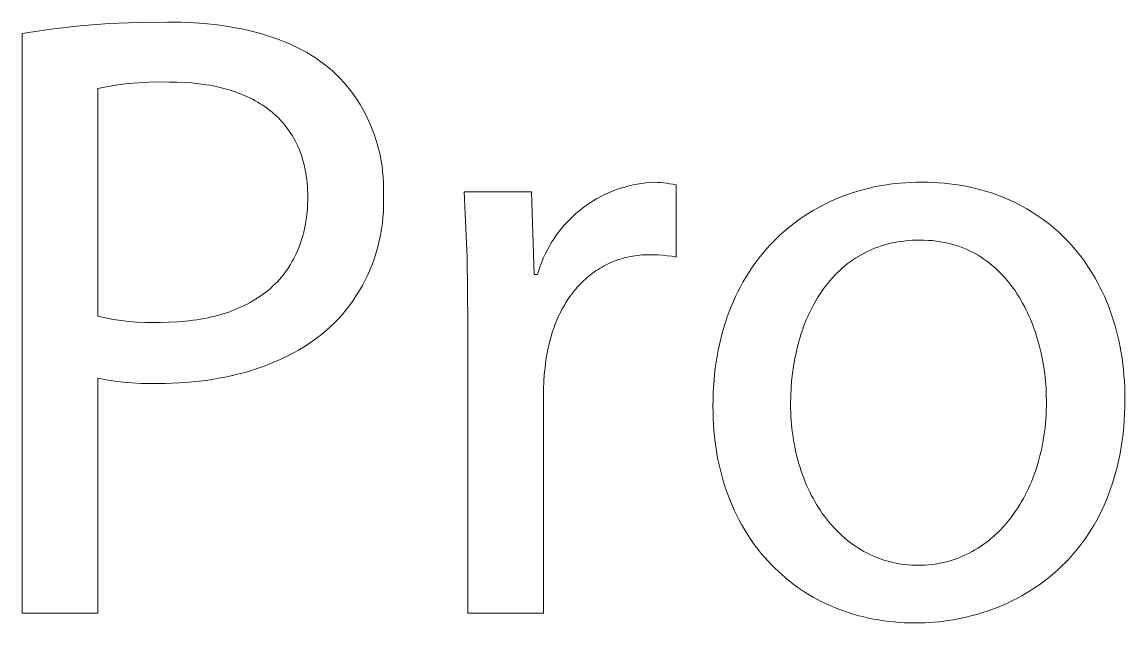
# Model space of a CAD drawing. Header units: millimetres. Extents: x 974 to 5700, y -47 to 3256.
# Drawn here: x 4196.1 to 4256.1, y 32 to 64.7 of the extents above; entities that cross this region are included whole.
import ezdxf

# ---------------------------------------------------------------- set-up
doc = ezdxf.new("R2010")
doc.units = ezdxf.units.MM
doc.header["$MEASUREMENT"] = 0
doc.layers.add('Domyślny', color=7, linetype='Continuous', true_color=0x000000)

msp = doc.modelspace()

# ---------------------------------------------------------------- linework, layer by layer
at = {"layer": 'Domyślny', "color": 18, "lineweight": 15, "true_color": 0x000000}
for p, q in [((4196.139, 64.09), (4197.709, 64.319)), ((4197.709, 64.319), (4199.286, 64.494)), ((4199.286, 64.494), (4200.868, 64.617)), ((4200.868, 64.617), (4202.453, 64.687)), ((4202.453, 64.687), (4204.04, 64.704)), ((4204.04, 64.704), (4204.789, 64.693)), ((4204.789, 64.693), (4205.512, 64.66)), ((4205.512, 64.66), (4206.21, 64.605)), ((4206.21, 64.605), (4206.549, 64.569)), ((4206.549, 64.569), (4206.883, 64.528)), ((4206.883, 64.528), (4207.209, 64.482)), ((4207.209, 64.482), (4207.53, 64.43)), ((4207.53, 64.43), (4207.844, 64.373)), ((4207.844, 64.373), (4208.152, 64.312)), ((4208.152, 64.312), (4208.454, 64.245)), ((4208.454, 64.245), (4208.749, 64.173)), ((4208.749, 64.173), (4209.038, 64.096)), ((4196.139, 32.58), (4196.139, 64.09)), ((4209.038, 64.096), (4209.321, 64.014)), ((4209.321, 64.014), (4209.597, 63.927)), ((4209.597, 63.927), (4209.867, 63.835)), ((4209.867, 63.835), (4210.131, 63.738)), ((4210.131, 63.738), (4210.389, 63.637)), ((4210.389, 63.637), (4210.641, 63.53)), ((4210.641, 63.53), (4210.886, 63.42)), ((4210.886, 63.42), (4211.125, 63.304)), ((4211.125, 63.304), (4211.358, 63.184)), ((4211.358, 63.184), (4211.584, 63.059)), ((4211.584, 63.059), (4211.804, 62.929)), ((4211.804, 62.929), (4212.018, 62.795)), ((4212.018, 62.795), (4212.226, 62.657)), ((4212.226, 62.657), (4212.428, 62.514)), ((4212.428, 62.514), (4212.624, 62.367)), ((4212.624, 62.367), (4212.813, 62.216)), ((4212.813, 62.216), (4212.996, 62.06)), ((4212.996, 62.06), (4213.211, 61.854)), ((4213.211, 61.854), (4213.419, 61.64)), ((4200.796, 61.203), (4200.247, 61.1)), ((4201.348, 61.289), (4200.796, 61.203)), ((4201.903, 61.357), (4201.348, 61.289)), ((4202.459, 61.406), (4201.903, 61.357)), ((4203.017, 61.438), (4202.459, 61.406)), ((4203.576, 61.451), (4203.017, 61.438)), ((4204.135, 61.446), (4203.576, 61.451)), ((4204.555, 61.44), (4204.135, 61.446)), ((4204.966, 61.422), (4204.555, 61.44)), ((4205.368, 61.392), (4204.966, 61.422)), ((4205.759, 61.351), (4205.368, 61.392)), ((4206.141, 61.297), (4205.759, 61.351)), ((4206.328, 61.265), (4206.141, 61.297)), ((4206.512, 61.231), (4206.328, 61.265)), ((4206.694, 61.193), (4206.512, 61.231)), ((4206.873, 61.153), (4206.694, 61.193)), ((4207.049, 61.109), (4206.873, 61.153)), ((4213.419, 61.64), (4213.62, 61.42)), ((4213.62, 61.42), (4213.813, 61.192)), ((4213.813, 61.192), (4213.997, 60.958)), ((4200.247, 61.1), (4200.247, 48.713)), ((4207.222, 61.063), (4207.049, 61.109)), ((4207.393, 61.013), (4207.222, 61.063)), ((4207.561, 60.961), (4207.393, 61.013)), ((4207.726, 60.905), (4207.561, 60.961)), ((4207.888, 60.846), (4207.726, 60.905)), ((4208.047, 60.785), (4207.888, 60.846)), ((4208.204, 60.72), (4208.047, 60.785)), ((4208.357, 60.652), (4208.204, 60.72)), ((4208.507, 60.581), (4208.357, 60.652)), ((4208.654, 60.507), (4208.507, 60.581)), ((4213.997, 60.958), (4214.174, 60.718)), ((4214.174, 60.718), (4214.343, 60.472)), ((4208.798, 60.43), (4208.654, 60.507)), ((4208.939, 60.35), (4208.798, 60.43)), ((4209.077, 60.267), (4208.939, 60.35)), ((4209.212, 60.181), (4209.077, 60.267)), ((4209.343, 60.091), (4209.212, 60.181)), ((4209.471, 59.999), (4209.343, 60.091)), ((4209.596, 59.904), (4209.471, 59.999)), ((4214.343, 60.472), (4214.502, 60.22)), ((4214.502, 60.22), (4214.653, 59.963)), ((4214.653, 59.963), (4214.795, 59.701)), ((4209.718, 59.805), (4209.596, 59.904)), ((4209.836, 59.703), (4209.718, 59.805)), ((4209.951, 59.599), (4209.836, 59.703)), ((4210.062, 59.491), (4209.951, 59.599)), ((4210.17, 59.38), (4210.062, 59.491)), ((4210.274, 59.266), (4210.17, 59.38)), ((4214.795, 59.701), (4214.928, 59.434)), ((4214.928, 59.434), (4215.052, 59.163)), ((4210.375, 59.149), (4210.274, 59.266)), ((4210.473, 59.028), (4210.375, 59.149)), ((4210.567, 58.905), (4210.473, 59.028)), ((4210.657, 58.778), (4210.567, 58.905)), ((4210.743, 58.649), (4210.657, 58.778)), ((4215.052, 59.163), (4215.166, 58.888)), ((4215.166, 58.888), (4215.271, 58.609)), ((4210.826, 58.516), (4210.743, 58.649)), ((4210.905, 58.38), (4210.826, 58.516)), ((4210.981, 58.241), (4210.905, 58.38)), ((4211.052, 58.099), (4210.981, 58.241)), ((4215.271, 58.609), (4215.366, 58.326)), ((4215.366, 58.326), (4215.452, 58.04)), ((4211.12, 57.953), (4211.052, 58.099)), ((4211.184, 57.805), (4211.12, 57.953)), ((4211.244, 57.653), (4211.184, 57.805)), ((4211.3, 57.498), (4211.244, 57.653)), ((4215.452, 58.04), (4215.527, 57.752)), ((4215.527, 57.752), (4215.592, 57.461)), ((4211.352, 57.341), (4211.3, 57.498)), ((4211.4, 57.179), (4211.352, 57.341)), ((4211.445, 57.015), (4211.4, 57.179)), ((4211.485, 56.848), (4211.445, 57.015)), ((4215.592, 57.461), (4215.648, 57.168)), ((4215.648, 57.168), (4215.693, 56.873)), ((4211.521, 56.677), (4211.485, 56.848)), ((4211.553, 56.503), (4211.521, 56.677)), ((4211.58, 56.326), (4211.553, 56.503)), ((4211.604, 56.146), (4211.58, 56.326)), ((4215.693, 56.873), (4215.728, 56.577)), ((4215.728, 56.577), (4215.753, 56.28)), ((4211.623, 55.963), (4211.604, 56.146)), ((4211.638, 55.776), (4211.623, 55.963)), ((4211.649, 55.587), (4211.638, 55.776)), ((4215.753, 56.28), (4215.768, 55.983)), ((4215.768, 55.983), (4215.772, 55.684)), ((4228.653, 55.671), (4228.877, 55.738)), ((4228.877, 55.738), (4229.103, 55.798)), ((4229.103, 55.798), (4229.33, 55.85)), ((4229.33, 55.85), (4229.559, 55.895)), ((4229.559, 55.895), (4229.79, 55.931)), ((4229.79, 55.931), (4230.022, 55.96)), ((4230.022, 55.96), (4230.254, 55.981)), ((4230.254, 55.981), (4230.487, 55.994)), ((4230.487, 55.994), (4230.657, 55.989)), ((4230.657, 55.989), (4230.827, 55.98)), ((4230.827, 55.98), (4230.997, 55.964)), ((4230.997, 55.964), (4231.166, 55.944)), ((4231.166, 55.944), (4231.334, 55.919)), ((4231.334, 55.919), (4231.501, 55.888)), ((4231.501, 55.888), (4231.668, 55.852)), ((4231.668, 55.852), (4231.668, 51.933)), ((4242.164, 55.679), (4242.438, 55.74)), ((4242.438, 55.74), (4242.716, 55.795)), ((4242.716, 55.795), (4242.995, 55.844)), ((4242.995, 55.844), (4243.278, 55.886)), ((4243.278, 55.886), (4243.562, 55.922)), ((4243.562, 55.922), (4243.85, 55.951)), ((4243.85, 55.951), (4244.139, 55.974)), ((4244.139, 55.974), (4244.431, 55.99)), ((4244.431, 55.99), (4244.724, 56)), ((4244.724, 56), (4245.02, 56.003)), ((4245.02, 56.003), (4245.327, 56)), ((4245.327, 56), (4245.63, 55.989)), ((4245.63, 55.989), (4245.931, 55.972)), ((4245.931, 55.972), (4246.228, 55.948)), ((4246.228, 55.948), (4246.522, 55.917)), ((4246.522, 55.917), (4246.812, 55.879)), ((4246.812, 55.879), (4247.099, 55.835)), ((4247.099, 55.835), (4247.383, 55.784)), ((4247.383, 55.784), (4247.663, 55.727)), ((4247.663, 55.727), (4247.939, 55.663)), ((4211.656, 55.394), (4211.649, 55.587)), ((4211.658, 55.197), (4211.656, 55.394)), ((4211.656, 54.992), (4211.658, 55.197)), ((4215.772, 55.684), (4215.766, 55.386)), ((4215.766, 55.386), (4215.777, 55.063)), ((4220.316, 51.903), (4220.162, 55.474)), ((4220.162, 55.474), (4223.814, 55.474)), ((4223.814, 55.474), (4223.955, 50.989)), ((4227.372, 55.11), (4227.577, 55.221)), ((4227.577, 55.221), (4227.786, 55.326)), ((4227.786, 55.326), (4227.998, 55.423)), ((4227.998, 55.423), (4228.214, 55.513)), ((4228.214, 55.513), (4228.432, 55.595)), ((4228.432, 55.595), (4228.653, 55.671)), ((4240.324, 55.075), (4240.577, 55.18)), ((4240.577, 55.18), (4240.834, 55.279)), ((4240.834, 55.279), (4241.094, 55.371)), ((4241.094, 55.371), (4241.357, 55.457)), ((4241.357, 55.457), (4241.623, 55.537)), ((4241.623, 55.537), (4241.892, 55.611)), ((4241.892, 55.611), (4242.164, 55.679)), ((4247.939, 55.663), (4248.212, 55.592)), ((4248.212, 55.592), (4248.481, 55.516)), ((4248.481, 55.516), (4248.746, 55.433)), ((4248.746, 55.433), (4249.008, 55.343)), ((4249.008, 55.343), (4249.266, 55.248)), ((4249.266, 55.248), (4249.519, 55.146)), ((4249.519, 55.146), (4249.769, 55.039)), ((4211.623, 54.395), (4211.638, 54.591)), ((4211.638, 54.591), (4211.649, 54.79)), ((4211.649, 54.79), (4211.656, 54.992)), ((4215.778, 54.738), (4215.766, 54.415)), ((4215.777, 55.063), (4215.778, 54.738)), ((4226.41, 54.451), (4226.593, 54.596)), ((4226.593, 54.596), (4226.781, 54.734)), ((4226.781, 54.734), (4226.974, 54.866)), ((4226.974, 54.866), (4227.171, 54.991)), ((4227.171, 54.991), (4227.372, 55.11)), ((4239.109, 54.461), (4239.344, 54.596)), ((4239.344, 54.596), (4239.584, 54.725)), ((4239.584, 54.725), (4239.827, 54.848)), ((4239.827, 54.848), (4240.074, 54.965)), ((4240.074, 54.965), (4240.324, 55.075)), ((4249.769, 55.039), (4250.015, 54.925)), ((4250.015, 54.925), (4250.257, 54.805)), ((4250.257, 54.805), (4250.494, 54.68)), ((4250.494, 54.68), (4250.728, 54.548)), ((4250.728, 54.548), (4250.957, 54.411)), ((4211.55, 53.824), (4211.579, 54.011)), ((4211.579, 54.011), (4211.603, 54.201)), ((4211.603, 54.201), (4211.623, 54.395)), ((4215.744, 54.091), (4215.711, 53.769)), ((4215.766, 54.415), (4215.744, 54.091)), ((4225.729, 53.813), (4225.891, 53.981)), ((4225.891, 53.981), (4226.058, 54.144)), ((4226.058, 54.144), (4226.231, 54.3)), ((4226.231, 54.3), (4226.41, 54.451)), ((4238.204, 53.863), (4238.424, 54.022)), ((4238.424, 54.022), (4238.649, 54.174)), ((4238.649, 54.174), (4238.877, 54.321)), ((4238.877, 54.321), (4239.109, 54.461)), ((4250.957, 54.411), (4251.182, 54.269)), ((4251.182, 54.269), (4251.402, 54.12)), ((4251.402, 54.12), (4251.618, 53.966)), ((4251.618, 53.966), (4251.83, 53.806)), ((4211.44, 53.28), (4211.481, 53.458)), ((4211.481, 53.458), (4211.518, 53.639)), ((4211.518, 53.639), (4211.55, 53.824)), ((4215.666, 53.448), (4215.611, 53.129)), ((4215.711, 53.769), (4215.666, 53.448)), ((4225.279, 53.277), (4225.423, 53.46)), ((4225.423, 53.46), (4225.573, 53.639)), ((4225.573, 53.639), (4225.729, 53.813)), ((4237.366, 53.172), (4237.569, 53.354)), ((4237.569, 53.354), (4237.776, 53.529)), ((4237.776, 53.529), (4237.988, 53.699)), ((4237.988, 53.699), (4238.204, 53.863)), ((4251.83, 53.806), (4252.037, 53.641)), ((4252.037, 53.641), (4252.24, 53.471)), ((4252.24, 53.471), (4252.438, 53.295)), ((4211.234, 52.597), (4211.291, 52.763)), ((4211.291, 52.763), (4211.345, 52.932)), ((4211.345, 52.932), (4211.395, 53.104)), ((4211.395, 53.104), (4211.44, 53.28)), ((4215.544, 52.812), (4215.467, 52.497)), ((4215.611, 53.129), (4215.544, 52.812)), ((4224.885, 52.697), (4225.01, 52.895)), ((4225.01, 52.895), (4225.141, 53.088)), ((4225.141, 53.088), (4225.279, 53.277)), ((4236.783, 52.594), (4236.973, 52.792)), ((4236.973, 52.792), (4237.167, 52.985)), ((4237.167, 52.985), (4237.366, 53.172)), ((4243.617, 52.74), (4243.413, 52.699)), ((4243.825, 52.775), (4243.617, 52.74)), ((4244.037, 52.803), (4243.825, 52.775)), ((4244.253, 52.826), (4244.037, 52.803)), ((4244.473, 52.842), (4244.253, 52.826)), ((4244.697, 52.852), (4244.473, 52.842)), ((4244.925, 52.855), (4244.697, 52.852)), ((4245.154, 52.852), (4244.925, 52.855)), ((4245.378, 52.841), (4245.154, 52.852)), ((4245.599, 52.824), (4245.378, 52.841)), ((4245.814, 52.799), (4245.599, 52.824)), ((4246.026, 52.768), (4245.814, 52.799)), ((4246.233, 52.731), (4246.026, 52.768)), ((4246.436, 52.687), (4246.233, 52.731)), ((4252.438, 53.295), (4252.631, 53.114)), ((4252.631, 53.114), (4252.82, 52.927)), ((4252.82, 52.927), (4253.004, 52.735)), ((4253.004, 52.735), (4253.183, 52.539)), ((4211.036, 52.116), (4211.106, 52.273)), ((4211.106, 52.273), (4211.172, 52.433)), ((4211.172, 52.433), (4211.234, 52.597)), ((4215.378, 52.185), (4215.279, 51.877)), ((4215.467, 52.497), (4215.378, 52.185)), ((4224.553, 52.081), (4224.657, 52.29)), ((4224.657, 52.29), (4224.768, 52.496)), ((4224.768, 52.496), (4224.885, 52.697)), ((4236.244, 51.966), (4236.419, 52.181)), ((4236.419, 52.181), (4236.599, 52.39)), ((4236.599, 52.39), (4236.783, 52.594)), ((4241.923, 52.169), (4241.754, 52.079)), ((4242.096, 52.254), (4241.923, 52.169)), ((4242.272, 52.334), (4242.096, 52.254)), ((4242.453, 52.408), (4242.272, 52.334)), ((4242.637, 52.478), (4242.453, 52.408)), ((4242.825, 52.541), (4242.637, 52.478)), ((4243.017, 52.6), (4242.825, 52.541)), ((4243.213, 52.652), (4243.017, 52.6)), ((4243.413, 52.699), (4243.213, 52.652)), ((4246.635, 52.637), (4246.436, 52.687)), ((4246.829, 52.581), (4246.635, 52.637)), ((4247.02, 52.518), (4246.829, 52.581)), ((4247.206, 52.45), (4247.02, 52.518)), ((4247.388, 52.377), (4247.206, 52.45)), ((4247.566, 52.297), (4247.388, 52.377)), ((4247.74, 52.213), (4247.566, 52.297)), ((4247.91, 52.123), (4247.74, 52.213)), ((4253.183, 52.539), (4253.357, 52.337)), ((4253.357, 52.337), (4253.526, 52.13)), ((4253.526, 52.13), (4253.691, 51.918)), ((4210.716, 51.519), (4210.802, 51.664)), ((4210.802, 51.664), (4210.884, 51.812)), ((4210.884, 51.812), (4210.962, 51.962)), ((4210.962, 51.962), (4211.036, 52.116)), ((4215.17, 51.572), (4215.05, 51.271)), ((4215.279, 51.877), (4215.17, 51.572)), ((4220.351, 48.329), (4220.316, 51.903)), ((4224.285, 51.434), (4224.367, 51.652)), ((4224.367, 51.652), (4224.457, 51.868)), ((4224.457, 51.868), (4224.553, 52.081)), ((4227.982, 51.564), (4227.87, 51.509)), ((4228.095, 51.616), (4227.982, 51.564)), ((4228.21, 51.666), (4228.095, 51.616)), ((4228.326, 51.712), (4228.21, 51.666)), ((4228.443, 51.756), (4228.326, 51.712)), ((4228.562, 51.797), (4228.443, 51.756)), ((4228.683, 51.835), (4228.562, 51.797)), ((4228.805, 51.87), (4228.683, 51.835)), ((4228.928, 51.902), (4228.805, 51.87)), ((4229.053, 51.932), (4228.928, 51.902)), ((4229.179, 51.958), (4229.053, 51.932)), ((4229.306, 51.982), (4229.179, 51.958)), ((4229.435, 52.002), (4229.306, 51.982)), ((4229.565, 52.019), (4229.435, 52.002)), ((4229.697, 52.033), (4229.565, 52.019)), ((4229.83, 52.045), (4229.697, 52.033)), ((4229.964, 52.053), (4229.83, 52.045)), ((4230.099, 52.057), (4229.964, 52.053)), ((4230.236, 52.059), (4230.099, 52.057)), ((4230.476, 52.057), (4230.236, 52.059)), ((4230.715, 52.047), (4230.476, 52.057)), ((4230.955, 52.03), (4230.715, 52.047)), ((4231.193, 52.005), (4230.955, 52.03)), ((4231.431, 51.973), (4231.193, 52.005)), ((4231.668, 51.933), (4231.431, 51.973)), ((4235.908, 51.519), (4236.073, 51.745)), ((4236.073, 51.745), (4236.244, 51.966)), ((4240.968, 51.558), (4240.822, 51.44)), ((4241.118, 51.671), (4240.968, 51.558)), ((4241.271, 51.78), (4241.118, 51.671)), ((4241.428, 51.885), (4241.271, 51.78)), ((4241.589, 51.984), (4241.428, 51.885)), ((4241.754, 52.079), (4241.589, 51.984)), ((4248.076, 52.028), (4247.91, 52.123)), ((4248.238, 51.927), (4248.076, 52.028)), ((4248.396, 51.822), (4248.238, 51.927)), ((4248.55, 51.713), (4248.396, 51.822)), ((4248.7, 51.598), (4248.55, 51.713)), ((4248.846, 51.479), (4248.7, 51.598)), ((4253.691, 51.918), (4253.85, 51.701)), ((4253.85, 51.701), (4254.004, 51.48)), ((4210.229, 50.843), (4210.334, 50.972)), ((4210.334, 50.972), (4210.435, 51.104)), ((4210.435, 51.104), (4210.533, 51.24)), ((4210.533, 51.24), (4210.627, 51.378)), ((4210.627, 51.378), (4210.716, 51.519)), ((4214.919, 50.974), (4214.779, 50.682)), ((4215.05, 51.271), (4214.919, 50.974)), ((4223.955, 50.989), (4224.144, 50.989)), ((4224.144, 50.989), (4224.211, 51.212)), ((4224.211, 51.212), (4224.285, 51.434)), ((4227.034, 50.977), (4226.937, 50.899)), ((4227.133, 51.052), (4227.034, 50.977)), ((4227.233, 51.125), (4227.133, 51.052)), ((4227.335, 51.196), (4227.233, 51.125)), ((4227.439, 51.264), (4227.335, 51.196)), ((4227.545, 51.329), (4227.439, 51.264)), ((4227.652, 51.392), (4227.545, 51.329)), ((4227.76, 51.452), (4227.652, 51.392)), ((4227.87, 51.509), (4227.76, 51.452)), ((4235.444, 50.809), (4235.594, 51.051)), ((4235.594, 51.051), (4235.749, 51.288)), ((4235.749, 51.288), (4235.908, 51.519)), ((4240.275, 50.928), (4240.148, 50.79)), ((4240.406, 51.062), (4240.275, 50.928)), ((4240.541, 51.192), (4240.406, 51.062)), ((4240.68, 51.318), (4240.541, 51.192)), ((4240.822, 51.44), (4240.68, 51.318)), ((4248.989, 51.356), (4248.846, 51.479)), ((4249.127, 51.229), (4248.989, 51.356)), ((4249.262, 51.097), (4249.127, 51.229)), ((4249.392, 50.962), (4249.262, 51.097)), ((4249.52, 50.823), (4249.392, 50.962)), ((4254.004, 51.48), (4254.153, 51.254)), ((4254.153, 51.254), (4254.297, 51.022)), ((4254.297, 51.022), (4254.436, 50.787)), ((4209.647, 50.247), (4209.771, 50.36)), ((4209.771, 50.36), (4209.891, 50.476)), ((4209.891, 50.476), (4210.007, 50.595)), ((4210.007, 50.595), (4210.12, 50.718)), ((4210.12, 50.718), (4210.229, 50.843)), ((4214.628, 50.395), (4214.468, 50.114)), ((4214.779, 50.682), (4214.628, 50.395)), ((4226.388, 50.382), (4226.303, 50.288)), ((4226.475, 50.474), (4226.388, 50.382)), ((4226.564, 50.564), (4226.475, 50.474)), ((4226.655, 50.651), (4226.564, 50.564)), ((4226.747, 50.736), (4226.655, 50.651)), ((4226.841, 50.819), (4226.747, 50.736)), ((4226.937, 50.899), (4226.841, 50.819)), ((4235.162, 50.308), (4235.301, 50.561)), ((4235.301, 50.561), (4235.444, 50.809)), ((4239.788, 50.354), (4239.675, 50.201)), ((4239.904, 50.503), (4239.788, 50.354)), ((4240.024, 50.648), (4239.904, 50.503)), ((4240.148, 50.79), (4240.024, 50.648)), ((4249.643, 50.68), (4249.52, 50.823)), ((4249.762, 50.534), (4249.643, 50.68)), ((4249.878, 50.384), (4249.762, 50.534)), ((4249.991, 50.231), (4249.878, 50.384)), ((4254.436, 50.787), (4254.569, 50.546)), ((4254.569, 50.546), (4254.697, 50.302)), ((4208.828, 49.637), (4208.973, 49.731)), ((4208.973, 49.731), (4209.115, 49.827)), ((4209.115, 49.827), (4209.254, 49.927)), ((4209.254, 49.927), (4209.388, 50.031)), ((4209.388, 50.031), (4209.519, 50.137)), ((4209.519, 50.137), (4209.647, 50.247)), ((4214.298, 49.838), (4214.118, 49.568)), ((4214.468, 50.114), (4214.298, 49.838)), ((4225.904, 49.784), (4225.829, 49.677)), ((4225.98, 49.889), (4225.904, 49.784)), ((4226.058, 49.992), (4225.98, 49.889)), ((4226.138, 50.093), (4226.058, 49.992)), ((4226.22, 50.191), (4226.138, 50.093)), ((4226.303, 50.288), (4226.22, 50.191)), ((4234.78, 49.518), (4234.902, 49.786)), ((4234.902, 49.786), (4235.029, 50.05)), ((4235.029, 50.05), (4235.162, 50.308)), ((4239.46, 49.887), (4239.358, 49.725)), ((4239.566, 50.046), (4239.46, 49.887)), ((4239.675, 50.201), (4239.566, 50.046)), ((4250.099, 50.075), (4249.991, 50.231)), ((4250.204, 49.916), (4250.099, 50.075)), ((4250.305, 49.754), (4250.204, 49.916)), ((4250.403, 49.59), (4250.305, 49.754)), ((4254.697, 50.302), (4254.819, 50.052)), ((4254.819, 50.052), (4254.936, 49.799)), ((4254.936, 49.799), (4255.048, 49.54)), ((4207.714, 49.075), (4207.883, 49.146)), ((4207.883, 49.146), (4208.049, 49.219)), ((4208.049, 49.219), (4208.212, 49.296)), ((4208.212, 49.296), (4208.371, 49.377)), ((4208.371, 49.377), (4208.527, 49.46)), ((4208.527, 49.46), (4208.679, 49.547)), ((4208.679, 49.547), (4208.828, 49.637)), ((4213.93, 49.304), (4213.732, 49.048)), ((4214.118, 49.568), (4213.93, 49.304)), ((4225.551, 49.228), (4225.486, 49.111)), ((4225.617, 49.344), (4225.551, 49.228)), ((4225.686, 49.457), (4225.617, 49.344)), ((4225.757, 49.568), (4225.686, 49.457)), ((4225.829, 49.677), (4225.757, 49.568)), ((4234.555, 48.965), (4234.665, 49.244)), ((4234.665, 49.244), (4234.78, 49.518)), ((4239.074, 49.223), (4238.986, 49.05)), ((4239.165, 49.393), (4239.074, 49.223)), ((4239.26, 49.561), (4239.165, 49.393)), ((4239.358, 49.725), (4239.26, 49.561)), ((4250.497, 49.422), (4250.403, 49.59)), ((4250.588, 49.253), (4250.497, 49.422)), ((4250.675, 49.081), (4250.588, 49.253)), ((4255.048, 49.54), (4255.154, 49.278)), ((4255.154, 49.278), (4255.254, 49.011)), ((4200.247, 48.713), (4200.667, 48.623)), ((4200.667, 48.623), (4201.091, 48.547)), ((4201.091, 48.547), (4201.516, 48.485)), ((4205.637, 48.524), (4205.841, 48.557)), ((4205.841, 48.557), (4206.043, 48.594)), ((4206.043, 48.594), (4206.241, 48.634)), ((4206.241, 48.634), (4206.437, 48.677)), ((4206.437, 48.677), (4206.629, 48.724)), ((4206.629, 48.724), (4206.818, 48.774)), ((4206.818, 48.774), (4207.003, 48.827)), ((4207.003, 48.827), (4207.186, 48.884)), ((4207.186, 48.884), (4207.365, 48.945)), ((4207.365, 48.945), (4207.541, 49.008)), ((4207.541, 49.008), (4207.714, 49.075)), ((4213.311, 48.555), (4213.102, 48.343)), ((4213.526, 48.798), (4213.311, 48.555)), ((4213.732, 49.048), (4213.526, 48.798)), ((4225.246, 48.625), (4225.19, 48.498)), ((4225.303, 48.749), (4225.246, 48.625)), ((4225.362, 48.872), (4225.303, 48.749)), ((4225.423, 48.993), (4225.362, 48.872)), ((4225.486, 49.111), (4225.423, 48.993)), ((4234.353, 48.391), (4234.451, 48.681)), ((4234.451, 48.681), (4234.555, 48.965)), ((4238.821, 48.696), (4238.744, 48.516)), ((4238.902, 48.874), (4238.821, 48.696)), ((4238.986, 49.05), (4238.902, 48.874)), ((4250.759, 48.907), (4250.675, 49.081)), ((4250.839, 48.731), (4250.759, 48.907)), ((4250.915, 48.553), (4250.839, 48.731)), ((4250.989, 48.373), (4250.915, 48.553)), ((4255.254, 49.011), (4255.349, 48.74)), ((4255.349, 48.74), (4255.438, 48.465)), ((4201.516, 48.485), (4201.944, 48.437)), ((4201.944, 48.437), (4202.373, 48.402)), ((4202.373, 48.402), (4202.802, 48.381)), ((4202.802, 48.381), (4203.232, 48.375)), ((4203.232, 48.375), (4203.662, 48.382)), ((4203.662, 48.382), (4204.121, 48.389)), ((4204.121, 48.389), (4204.569, 48.41)), ((4204.569, 48.41), (4205.005, 48.445)), ((4205.005, 48.445), (4205.219, 48.468)), ((4205.219, 48.468), (4205.429, 48.494)), ((4205.429, 48.494), (4205.637, 48.524)), ((4212.66, 47.938), (4212.429, 47.745)), ((4212.885, 48.137), (4212.66, 47.938)), ((4213.102, 48.343), (4212.885, 48.137)), ((4220.351, 32.573), (4220.351, 48.329)), ((4224.991, 47.976), (4224.946, 47.841)), ((4225.037, 48.109), (4224.991, 47.976)), ((4225.086, 48.241), (4225.037, 48.109)), ((4225.137, 48.37), (4225.086, 48.241)), ((4225.19, 48.498), (4225.137, 48.37)), ((4234.177, 47.797), (4234.262, 48.097)), ((4234.262, 48.097), (4234.353, 48.391)), ((4238.532, 47.962), (4238.469, 47.774)), ((4238.599, 48.149), (4238.532, 47.962)), ((4238.67, 48.333), (4238.599, 48.149)), ((4238.744, 48.516), (4238.67, 48.333)), ((4251.059, 48.192), (4250.989, 48.373)), ((4251.125, 48.01), (4251.059, 48.192)), ((4251.188, 47.825), (4251.125, 48.01)), ((4255.438, 48.465), (4255.521, 48.186)), ((4255.521, 48.186), (4255.599, 47.903)), ((4211.943, 47.38), (4211.69, 47.206)), ((4212.189, 47.559), (4211.943, 47.38)), ((4212.429, 47.745), (4212.189, 47.559)), ((4224.862, 47.567), (4224.787, 47.286)), ((4224.946, 47.841), (4224.862, 47.567)), ((4234.025, 47.183), (4234.098, 47.493)), ((4234.098, 47.493), (4234.177, 47.797)), ((4238.352, 47.391), (4238.298, 47.198)), ((4238.409, 47.583), (4238.352, 47.391)), ((4238.469, 47.774), (4238.409, 47.583)), ((4251.248, 47.64), (4251.188, 47.825)), ((4251.305, 47.454), (4251.248, 47.64)), ((4251.408, 47.078), (4251.305, 47.454)), ((4255.599, 47.903), (4255.67, 47.616)), ((4255.67, 47.616), (4255.736, 47.325)), ((4211.163, 46.88), (4210.889, 46.727)), ((4211.43, 47.04), (4211.163, 46.88)), ((4211.69, 47.206), (4211.43, 47.04)), ((4224.721, 47), (4224.664, 46.708)), ((4224.787, 47.286), (4224.721, 47)), ((4233.9, 46.55), (4233.959, 46.869)), ((4233.959, 46.869), (4234.025, 47.183)), ((4238.202, 46.807), (4238.118, 46.411)), ((4238.248, 47.003), (4238.202, 46.807)), ((4238.298, 47.198), (4238.248, 47.003)), ((4251.499, 46.701), (4251.408, 47.078)), ((4255.736, 47.325), (4255.795, 47.03)), ((4255.795, 47.03), (4255.849, 46.732)), ((4209.734, 46.18), (4209.431, 46.06)), ((4210.032, 46.307), (4209.734, 46.18)), ((4210.324, 46.44), (4210.032, 46.307)), ((4210.61, 46.58), (4210.324, 46.44)), ((4210.889, 46.727), (4210.61, 46.58)), ((4224.6, 46.323), (4224.549, 45.937)), ((4224.664, 46.708), (4224.6, 46.323)), ((4233.801, 45.896), (4233.847, 46.225)), ((4233.847, 46.225), (4233.9, 46.55)), ((4238.118, 46.411), (4238.048, 46.01)), ((4251.577, 46.321), (4251.499, 46.701)), ((4251.642, 45.941), (4251.577, 46.321)), ((4255.849, 46.732), (4255.896, 46.43)), ((4255.896, 46.43), (4255.938, 46.124)), ((4207.834, 45.561), (4207.499, 45.481)), ((4208.163, 45.647), (4207.834, 45.561)), ((4208.488, 45.74), (4208.163, 45.647)), ((4208.808, 45.84), (4208.488, 45.74)), ((4209.122, 45.947), (4208.808, 45.84)), ((4209.431, 46.06), (4209.122, 45.947)), ((4224.511, 45.55), (4224.486, 45.161)), ((4224.549, 45.937), (4224.511, 45.55)), ((4233.729, 45.223), (4233.762, 45.562)), ((4233.762, 45.562), (4233.801, 45.896)), ((4237.991, 45.607), (4237.946, 45.201)), ((4238.048, 46.01), (4237.991, 45.607)), ((4251.695, 45.562), (4251.642, 45.941)), ((4251.736, 45.184), (4251.695, 45.562)), ((4255.938, 46.124), (4255.973, 45.814)), ((4255.973, 45.814), (4256.002, 45.501)), ((4200.714, 45.257), (4200.247, 45.344)), ((4200.247, 45.344), (4200.247, 32.58)), ((4201.183, 45.185), (4200.714, 45.257)), ((4201.655, 45.128), (4201.183, 45.185)), ((4202.128, 45.088), (4201.655, 45.128)), ((4202.602, 45.063), (4202.128, 45.088)), ((4203.077, 45.054), (4202.602, 45.063)), ((4203.552, 45.061), (4203.077, 45.054)), ((4203.928, 45.065), (4203.552, 45.061)), ((4204.302, 45.075), (4203.928, 45.065)), ((4204.672, 45.093), (4204.302, 45.075)), ((4205.039, 45.117), (4204.672, 45.093)), ((4205.402, 45.148), (4205.039, 45.117)), ((4205.761, 45.187), (4205.402, 45.148)), ((4206.117, 45.232), (4205.761, 45.187)), ((4206.469, 45.284), (4206.117, 45.232)), ((4206.817, 45.343), (4206.469, 45.284)), ((4207.16, 45.409), (4206.817, 45.343)), ((4207.499, 45.481), (4207.16, 45.409)), ((4224.486, 45.161), (4224.475, 44.772)), ((4233.704, 44.88), (4233.729, 45.223)), ((4237.946, 45.201), (4237.915, 44.794)), ((4251.765, 44.809), (4251.736, 45.184)), ((4256.002, 45.501), (4256.024, 45.184)), ((4256.024, 45.184), (4256.04, 44.864)), ((4224.475, 44.772), (4224.475, 32.573)), ((4233.675, 44.179), (4233.686, 44.532)), ((4233.686, 44.532), (4233.704, 44.88)), ((4237.896, 44.386), (4237.89, 43.978)), ((4237.915, 44.794), (4237.896, 44.386)), ((4251.782, 44.439), (4251.765, 44.809)), ((4251.788, 44.073), (4251.782, 44.439)), ((4256.04, 44.864), (4256.05, 44.541)), ((4256.05, 44.541), (4256.053, 44.214)), ((4233.672, 43.821), (4233.675, 44.179)), ((4233.675, 43.484), (4233.672, 43.821)), ((4237.89, 43.978), (4237.892, 43.745)), ((4237.892, 43.745), (4237.898, 43.513)), ((4251.779, 43.593), (4251.786, 43.832)), ((4251.786, 43.832), (4251.788, 44.073)), ((4256.049, 43.821), (4256.036, 43.434)), ((4256.053, 44.214), (4256.049, 43.821)), ((4233.685, 43.151), (4233.675, 43.484)), ((4233.703, 42.823), (4233.685, 43.151)), ((4237.898, 43.513), (4237.909, 43.283)), ((4237.909, 43.283), (4237.923, 43.055)), ((4251.753, 43.122), (4251.768, 43.356)), ((4251.768, 43.356), (4251.779, 43.593)), ((4256.036, 43.434), (4256.015, 43.055)), ((4233.727, 42.498), (4233.703, 42.823)), ((4237.923, 43.055), (4237.942, 42.829)), ((4237.942, 42.829), (4237.964, 42.605)), ((4237.964, 42.605), (4237.991, 42.383)), ((4251.683, 42.433), (4251.711, 42.66)), ((4251.711, 42.66), (4251.734, 42.89)), ((4251.734, 42.89), (4251.753, 43.122)), ((4255.986, 42.682), (4255.949, 42.317)), ((4256.015, 43.055), (4255.986, 42.682)), ((4233.757, 42.178), (4233.727, 42.498)), ((4233.795, 41.861), (4233.757, 42.178)), ((4237.991, 42.383), (4238.021, 42.163)), ((4238.021, 42.163), (4238.056, 41.946)), ((4238.056, 41.946), (4238.094, 41.731)), ((4251.576, 41.766), (4251.616, 41.986)), ((4251.616, 41.986), (4251.652, 42.208)), ((4251.652, 42.208), (4251.683, 42.433)), ((4255.904, 41.958), (4255.851, 41.606)), ((4255.949, 42.317), (4255.904, 41.958)), ((4233.838, 41.549), (4233.795, 41.861)), ((4233.889, 41.241), (4233.838, 41.549)), ((4238.094, 41.731), (4238.136, 41.518)), ((4238.136, 41.518), (4238.182, 41.308)), ((4251.486, 41.335), (4251.533, 41.549)), ((4251.533, 41.549), (4251.576, 41.766)), ((4255.851, 41.606), (4255.79, 41.26)), ((4233.945, 40.937), (4233.889, 41.241)), ((4234.008, 40.638), (4233.945, 40.937)), ((4238.182, 41.308), (4238.232, 41.1)), ((4238.232, 41.1), (4238.285, 40.895)), ((4238.285, 40.895), (4238.343, 40.692)), ((4251.321, 40.708), (4251.38, 40.914)), ((4251.38, 40.914), (4251.435, 41.123)), ((4251.435, 41.123), (4251.486, 41.335)), ((4255.722, 40.922), (4255.647, 40.59)), ((4255.79, 41.26), (4255.722, 40.922)), ((4234.077, 40.342), (4234.008, 40.638)), ((4234.153, 40.052), (4234.077, 40.342)), ((4238.343, 40.692), (4238.403, 40.492)), ((4238.403, 40.492), (4238.468, 40.295)), ((4238.468, 40.295), (4238.535, 40.1)), ((4251.123, 40.108), (4251.193, 40.305)), ((4251.193, 40.305), (4251.259, 40.505)), ((4251.259, 40.505), (4251.321, 40.708)), ((4255.565, 40.265), (4255.475, 39.947)), ((4255.647, 40.59), (4255.565, 40.265)), ((4234.234, 39.765), (4234.153, 40.052)), ((4234.321, 39.484), (4234.234, 39.765)), ((4238.535, 40.1), (4238.607, 39.908)), ((4238.607, 39.908), (4238.682, 39.72)), ((4238.682, 39.72), (4238.76, 39.534)), ((4250.893, 39.535), (4250.973, 39.723)), ((4250.973, 39.723), (4251.05, 39.914)), ((4251.05, 39.914), (4251.123, 40.108)), ((4255.379, 39.636), (4255.276, 39.331)), ((4255.475, 39.947), (4255.379, 39.636)), ((4234.415, 39.206), (4234.321, 39.484)), ((4234.514, 38.933), (4234.415, 39.206)), ((4238.76, 39.534), (4238.842, 39.351)), ((4238.842, 39.351), (4238.927, 39.171)), ((4238.927, 39.171), (4239.015, 38.995)), ((4239.015, 38.995), (4239.107, 38.821)), ((4250.539, 38.815), (4250.632, 38.99)), ((4250.632, 38.99), (4250.723, 39.168)), ((4250.723, 39.168), (4250.81, 39.35)), ((4250.81, 39.35), (4250.893, 39.535)), ((4255.166, 39.032), (4255.05, 38.741)), ((4255.276, 39.331), (4255.166, 39.032)), ((4234.619, 38.665), (4234.514, 38.933)), ((4234.729, 38.402), (4234.619, 38.665)), ((4234.846, 38.143), (4234.729, 38.402)), ((4239.107, 38.821), (4239.202, 38.651)), ((4239.202, 38.651), (4239.3, 38.484)), ((4239.3, 38.484), (4239.401, 38.321)), ((4250.239, 38.312), (4250.342, 38.476)), ((4250.342, 38.476), (4250.442, 38.644)), ((4250.442, 38.644), (4250.539, 38.815)), ((4254.927, 38.456), (4254.798, 38.177)), ((4255.05, 38.741), (4254.927, 38.456)), ((4234.967, 37.889), (4234.846, 38.143)), ((4235.095, 37.64), (4234.967, 37.889)), ((4239.401, 38.321), (4239.506, 38.161)), ((4239.506, 38.161), (4239.613, 38.004)), ((4239.613, 38.004), (4239.724, 37.851)), ((4239.724, 37.851), (4239.838, 37.702)), ((4249.797, 37.69), (4249.912, 37.84)), ((4249.912, 37.84), (4250.024, 37.994)), ((4250.024, 37.994), (4250.133, 38.151)), ((4250.133, 38.151), (4250.239, 38.312)), ((4254.664, 37.906), (4254.523, 37.64)), ((4254.798, 38.177), (4254.664, 37.906)), ((4235.227, 37.395), (4235.095, 37.64)), ((4235.365, 37.156), (4235.227, 37.395)), ((4235.508, 36.921), (4235.365, 37.156)), ((4239.838, 37.702), (4239.954, 37.556)), ((4239.954, 37.556), (4240.074, 37.414)), ((4240.074, 37.414), (4240.196, 37.276)), ((4240.196, 37.276), (4240.321, 37.142)), ((4249.308, 37.129), (4249.434, 37.264)), ((4249.434, 37.264), (4249.558, 37.402)), ((4249.558, 37.402), (4249.679, 37.544)), ((4249.679, 37.544), (4249.797, 37.69)), ((4254.377, 37.381), (4254.225, 37.129)), ((4254.523, 37.64), (4254.377, 37.381)), ((4235.657, 36.691), (4235.508, 36.921)), ((4235.81, 36.466), (4235.657, 36.691)), ((4240.321, 37.142), (4240.449, 37.011)), ((4240.449, 37.011), (4240.58, 36.885)), ((4240.58, 36.885), (4240.714, 36.762)), ((4240.714, 36.762), (4240.85, 36.644)), ((4240.85, 36.644), (4240.989, 36.53)), ((4248.636, 36.518), (4248.775, 36.632)), ((4248.775, 36.632), (4248.912, 36.75)), ((4248.912, 36.75), (4249.047, 36.873)), ((4249.047, 36.873), (4249.179, 36.999)), ((4249.179, 36.999), (4249.308, 37.129)), ((4253.904, 36.643), (4253.736, 36.41)), ((4254.067, 36.883), (4253.904, 36.643)), ((4254.225, 37.129), (4254.067, 36.883)), ((4235.969, 36.247), (4235.81, 36.466)), ((4236.132, 36.032), (4235.969, 36.247)), ((4236.3, 35.823), (4236.132, 36.032)), ((4240.989, 36.53), (4241.131, 36.42)), ((4241.131, 36.42), (4241.275, 36.314)), ((4241.275, 36.314), (4241.422, 36.212)), ((4241.422, 36.212), (4241.571, 36.115)), ((4241.571, 36.115), (4241.723, 36.023)), ((4241.723, 36.023), (4241.877, 35.934)), ((4247.747, 35.926), (4247.901, 36.014)), ((4247.901, 36.014), (4248.053, 36.106)), ((4248.053, 36.106), (4248.202, 36.203)), ((4248.202, 36.203), (4248.349, 36.304)), ((4248.349, 36.304), (4248.493, 36.409)), ((4248.493, 36.409), (4248.636, 36.518)), ((4253.385, 35.963), (4253.203, 35.749)), ((4253.563, 36.184), (4253.385, 35.963)), ((4253.736, 36.41), (4253.563, 36.184)), ((4236.473, 35.618), (4236.3, 35.823)), ((4236.651, 35.419), (4236.473, 35.618)), ((4236.833, 35.225), (4236.651, 35.419)), ((4241.877, 35.934), (4242.033, 35.851)), ((4242.033, 35.851), (4242.192, 35.772)), ((4242.192, 35.772), (4242.353, 35.697)), ((4242.353, 35.697), (4242.517, 35.628)), ((4242.517, 35.628), (4242.682, 35.563)), ((4242.682, 35.563), (4242.85, 35.503)), ((4242.85, 35.503), (4243.02, 35.448)), ((4243.02, 35.448), (4243.192, 35.398)), ((4243.192, 35.398), (4243.367, 35.353)), ((4243.367, 35.353), (4243.543, 35.313)), ((4246.095, 35.311), (4246.269, 35.35)), ((4246.269, 35.35), (4246.441, 35.395)), ((4246.441, 35.395), (4246.611, 35.444)), ((4246.611, 35.444), (4246.779, 35.499)), ((4246.779, 35.499), (4246.946, 35.558)), ((4246.946, 35.558), (4247.11, 35.622)), ((4247.11, 35.622), (4247.273, 35.691)), ((4247.273, 35.691), (4247.433, 35.765)), ((4247.433, 35.765), (4247.591, 35.843)), ((4247.591, 35.843), (4247.747, 35.926)), ((4253.015, 35.541), (4252.824, 35.34)), ((4253.203, 35.749), (4253.015, 35.541)), ((4237.02, 35.036), (4236.833, 35.225)), ((4237.211, 34.853), (4237.02, 35.036)), ((4237.407, 34.675), (4237.211, 34.853)), ((4243.543, 35.313), (4243.721, 35.278)), ((4243.721, 35.278), (4243.902, 35.248)), ((4243.902, 35.248), (4244.084, 35.224)), ((4244.084, 35.224), (4244.268, 35.205)), ((4244.268, 35.205), (4244.454, 35.191)), ((4244.454, 35.191), (4244.641, 35.183)), ((4244.641, 35.183), (4244.831, 35.18)), ((4244.831, 35.18), (4245.016, 35.183)), ((4245.016, 35.183), (4245.2, 35.191)), ((4245.2, 35.191), (4245.382, 35.204)), ((4245.382, 35.204), (4245.563, 35.223)), ((4245.563, 35.223), (4245.742, 35.247)), ((4245.742, 35.247), (4245.919, 35.276)), ((4245.919, 35.276), (4246.095, 35.311)), ((4252.223, 34.773), (4252.015, 34.596)), ((4252.427, 34.956), (4252.223, 34.773)), ((4252.628, 35.145), (4252.427, 34.956)), ((4252.824, 35.34), (4252.628, 35.145)), ((4237.607, 34.503), (4237.407, 34.675)), ((4237.812, 34.336), (4237.607, 34.503)), ((4238.02, 34.174), (4237.812, 34.336)), ((4238.233, 34.018), (4238.02, 34.174)), ((4251.587, 34.261), (4251.368, 34.103)), ((4251.803, 34.426), (4251.587, 34.261)), ((4252.015, 34.596), (4251.803, 34.426)), ((4238.449, 33.868), (4238.233, 34.018)), ((4238.67, 33.723), (4238.449, 33.868)), ((4238.895, 33.584), (4238.67, 33.723)), ((4239.123, 33.451), (4238.895, 33.584)), ((4250.691, 33.665), (4250.46, 33.53)), ((4250.92, 33.805), (4250.691, 33.665)), ((4251.145, 33.951), (4250.92, 33.805)), ((4251.368, 34.103), (4251.145, 33.951)), ((4239.355, 33.323), (4239.123, 33.451)), ((4239.59, 33.201), (4239.355, 33.323)), ((4239.83, 33.085), (4239.59, 33.201)), ((4240.072, 32.975), (4239.83, 33.085)), ((4240.318, 32.871), (4240.072, 32.975)), ((4249.507, 33.054), (4249.263, 32.949)), ((4249.749, 33.164), (4249.507, 33.054)), ((4249.988, 33.28), (4249.749, 33.164)), ((4250.225, 33.402), (4249.988, 33.28)), ((4250.46, 33.53), (4250.225, 33.402)), ((4200.247, 32.58), (4196.139, 32.58)), ((4224.475, 32.573), (4220.351, 32.573)), ((4240.568, 32.773), (4240.318, 32.871)), ((4240.82, 32.681), (4240.568, 32.773)), ((4241.076, 32.595), (4240.82, 32.681)), ((4241.335, 32.515), (4241.076, 32.595)), ((4241.597, 32.441), (4241.335, 32.515)), ((4241.862, 32.374), (4241.597, 32.441)), ((4242.13, 32.312), (4241.862, 32.374)), ((4247.506, 32.381), (4247.249, 32.323)), ((4247.761, 32.445), (4247.506, 32.381)), ((4248.015, 32.514), (4247.761, 32.445)), ((4248.268, 32.59), (4248.015, 32.514)), ((4248.519, 32.671), (4248.268, 32.59)), ((4248.769, 32.758), (4248.519, 32.671)), ((4249.017, 32.851), (4248.769, 32.758)), ((4249.263, 32.949), (4249.017, 32.851)), ((4242.401, 32.257), (4242.13, 32.312)), ((4242.674, 32.208), (4242.401, 32.257)), ((4242.95, 32.166), (4242.674, 32.208)), ((4243.229, 32.13), (4242.95, 32.166)), ((4243.51, 32.1), (4243.229, 32.13)), ((4243.793, 32.077), (4243.51, 32.1)), ((4244.079, 32.061), (4243.793, 32.077)), ((4244.367, 32.051), (4244.079, 32.061)), ((4244.658, 32.048), (4244.367, 32.051)), ((4244.917, 32.05), (4244.658, 32.048)), ((4245.177, 32.058), (4244.917, 32.05)), ((4245.436, 32.072), (4245.177, 32.058)), ((4245.696, 32.091), (4245.436, 32.072)), ((4245.956, 32.116), (4245.696, 32.091)), ((4246.216, 32.146), (4245.956, 32.116)), ((4246.475, 32.182), (4246.216, 32.146)), ((4246.734, 32.223), (4246.475, 32.182)), ((4246.992, 32.27), (4246.734, 32.223)), ((4247.249, 32.323), (4246.992, 32.27))]:
    msp.add_line(p, q, dxfattribs=at)

doc.saveas('drawing.dxf')
